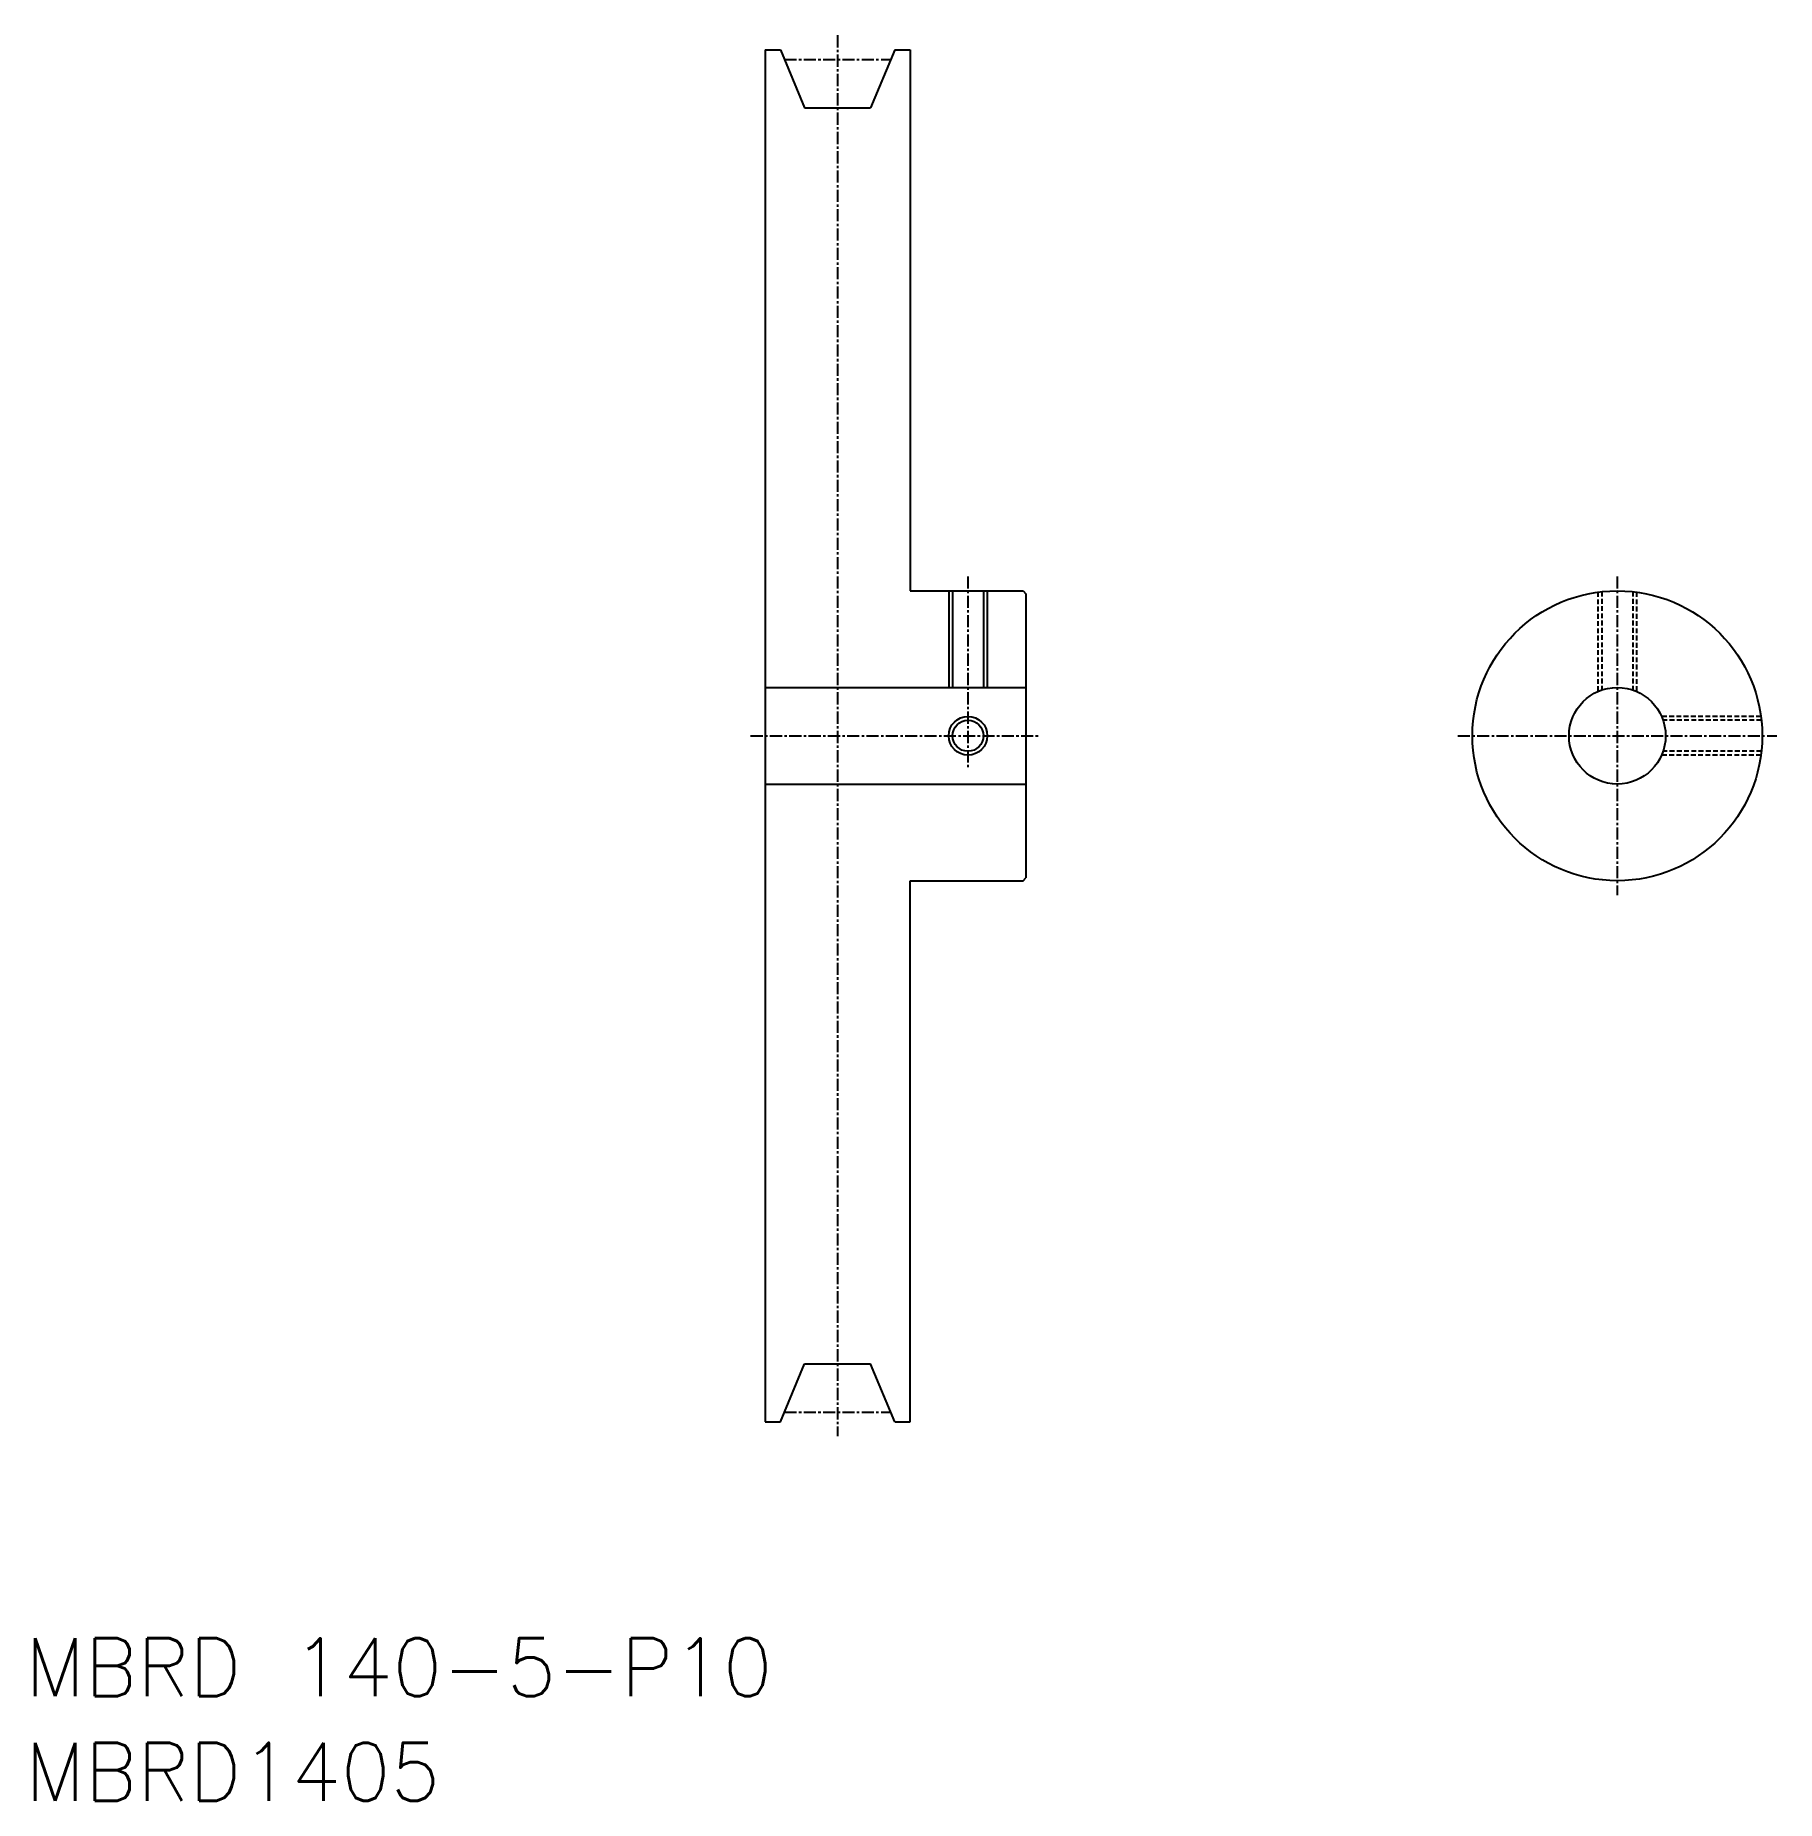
# Model space of a CAD drawing. Extents: x -285 to -105, y -61 to 122.
import ezdxf

# ---------------------------------------------------------------- set-up
doc = ezdxf.new("R2010")
doc.units = 0
doc.linetypes.add('CENTER', pattern=[2, 1.25, -0.25, 0.25, -0.25])
doc.linetypes.add('DASHED', pattern=[0.75, 0.5, -0.25])
doc.layers.get('0').update_dxf_attribs({"linetype": 'CONTINUOUS'})
doc.layers.add('CENTER', color=1, linetype='CENTER')
doc.styles.get("Standard").update_dxf_attribs({"font": 'txt.shx', "bigfont": '@extfont2.shx'})

msp = doc.modelspace()

# ---------------------------------------------------------------- linework, layer by layer
at = {"color": 7, "linetype": 'CONTINUOUS'}
for p, q in [((-209.4, 120.41), (-209.4, -21.59)), ((-209.4, 120.41), (-207.82, 120.41)), ((-207.82, 120.41), (-205.33, 114.41)), ((-195.99, 120.41), (-198.48, 114.41)), ((-195.99, 120.41), (-194.4, 120.41)), ((-194.4, 120.41), (-194.4, 64.41)), ((-205.33, 114.41), (-198.48, 114.41)), ((-194.4, 64.41), (-182.7, 64.41)), ((-190, 64.41), (-190, 54.41)), ((-186.8, 64.41), (-186.8, 54.41)), ((-182.7, 64.41), (-182.4, 64.11)), ((-182.4, 64.11), (-182.4, 34.71)), ((-209.4, 54.41), (-182.4, 54.41)), ((-209.4, 44.41), (-182.4, 44.41)), ((-194.4, 34.41), (-182.7, 34.41)), ((-194.4, -21.59), (-194.4, 34.41)), ((-182.7, 34.41), (-182.4, 34.71)), ((-207.82, -21.59), (-205.33, -15.59)), ((-205.33, -15.59), (-198.48, -15.59)), ((-195.99, -21.59), (-198.48, -15.59)), ((-209.4, -21.59), (-207.82, -21.59)), ((-195.99, -21.59), (-194.4, -21.59))]:
    msp.add_line(p, q, dxfattribs=at)
at = {"color": 3, "linetype": 'CONTINUOUS'}
for p, q in [((-190.4, 64.41), (-190.4, 54.41)), ((-186.4, 64.41), (-186.4, 54.41))]:
    msp.add_line(p, q, dxfattribs=at)
at = {"color": 3, "linetype": 'DASHED'}
for p, q in [((-123.18, 64.28), (-123.18, 53.99)), ((-122.78, 64.33), (-122.78, 54.15)), ((-119.58, 64.33), (-119.58, 54.15)), ((-119.18, 64.28), (-119.18, 53.99)), ((-106.31, 51.41), (-116.6, 51.41)), ((-106.26, 51.01), (-116.44, 51.01)), ((-106.26, 47.81), (-116.44, 47.81)), ((-106.31, 47.41), (-116.6, 47.41))]:
    msp.add_line(p, q, dxfattribs=at)
at = {"color": 7, "linetype": 'CONTINUOUS'}
for centre, radius in [((-121.18, 49.41), 15), ((-121.18, 49.41), 5), ((-188.4, 49.41), 1.6)]:
    msp.add_circle(centre, radius, dxfattribs=at)
at = {"color": 3, "linetype": 'CONTINUOUS'}
msp.add_circle((-188.4, 49.41), 2, dxfattribs=at)
at = {"layer": 'CENTER', "color": 1, "linetype": 'CENTER'}
for p, q in [((-201.9, 121.91), (-201.9, -23.09)), ((-207.4, 119.41), (-196.4, 119.41)), ((-188.4, 65.91), (-188.4, 45.91)), ((-121.18, 65.91), (-121.18, 32.91)), ((-210.9, 49.41), (-180.9, 49.41)), ((-210.9, 49.41), (-180.9, 49.41)), ((-137.68, 49.41), (-104.68, 49.41)), ((-207.4, -20.59), (-196.4, -20.59))]:
    msp.add_line(p, q, dxfattribs=at)

# ---------------------------------------------------------------- texts
at = {"color": 7, "linetype": 'CONTINUOUS'}
for s, p in [('MBRD 140-5-P10', (-285.99, -50)), ('MBRD1405', (-285.99, -60.81))]:
    msp.add_text(s, height=6, dxfattribs=at).set_placement(p)

doc.saveas('drawing.dxf')
